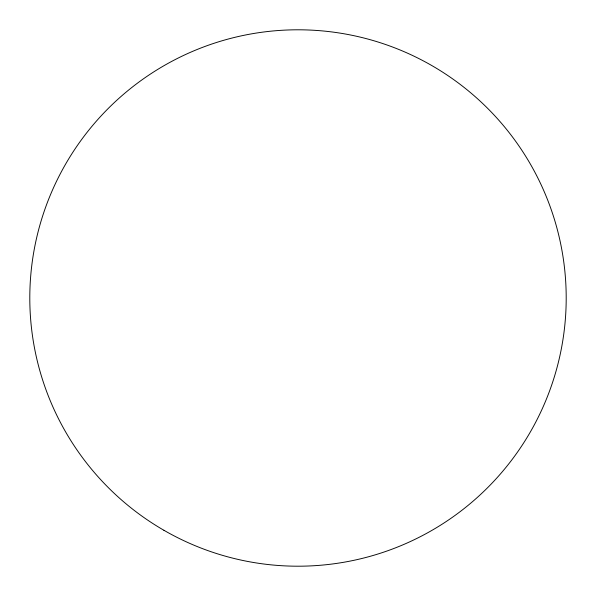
<?xml version="1.0" encoding="UTF-8"?>
<svg xmlns="http://www.w3.org/2000/svg" width="596" height="596" viewBox="0 0 596 596"><rect width="100%" height="100%" fill="white"/><g stroke="black" fill="none" stroke-linecap="round" stroke-linejoin="round"><path stroke-width="0.89" d="M163.9 530.269A268.2 268.2 0 0 0 566.2 298A268.2 268.2 0 0 0 163.9 65.731A268.2 268.2 0 0 0 163.9 530.269"/></g></svg>
